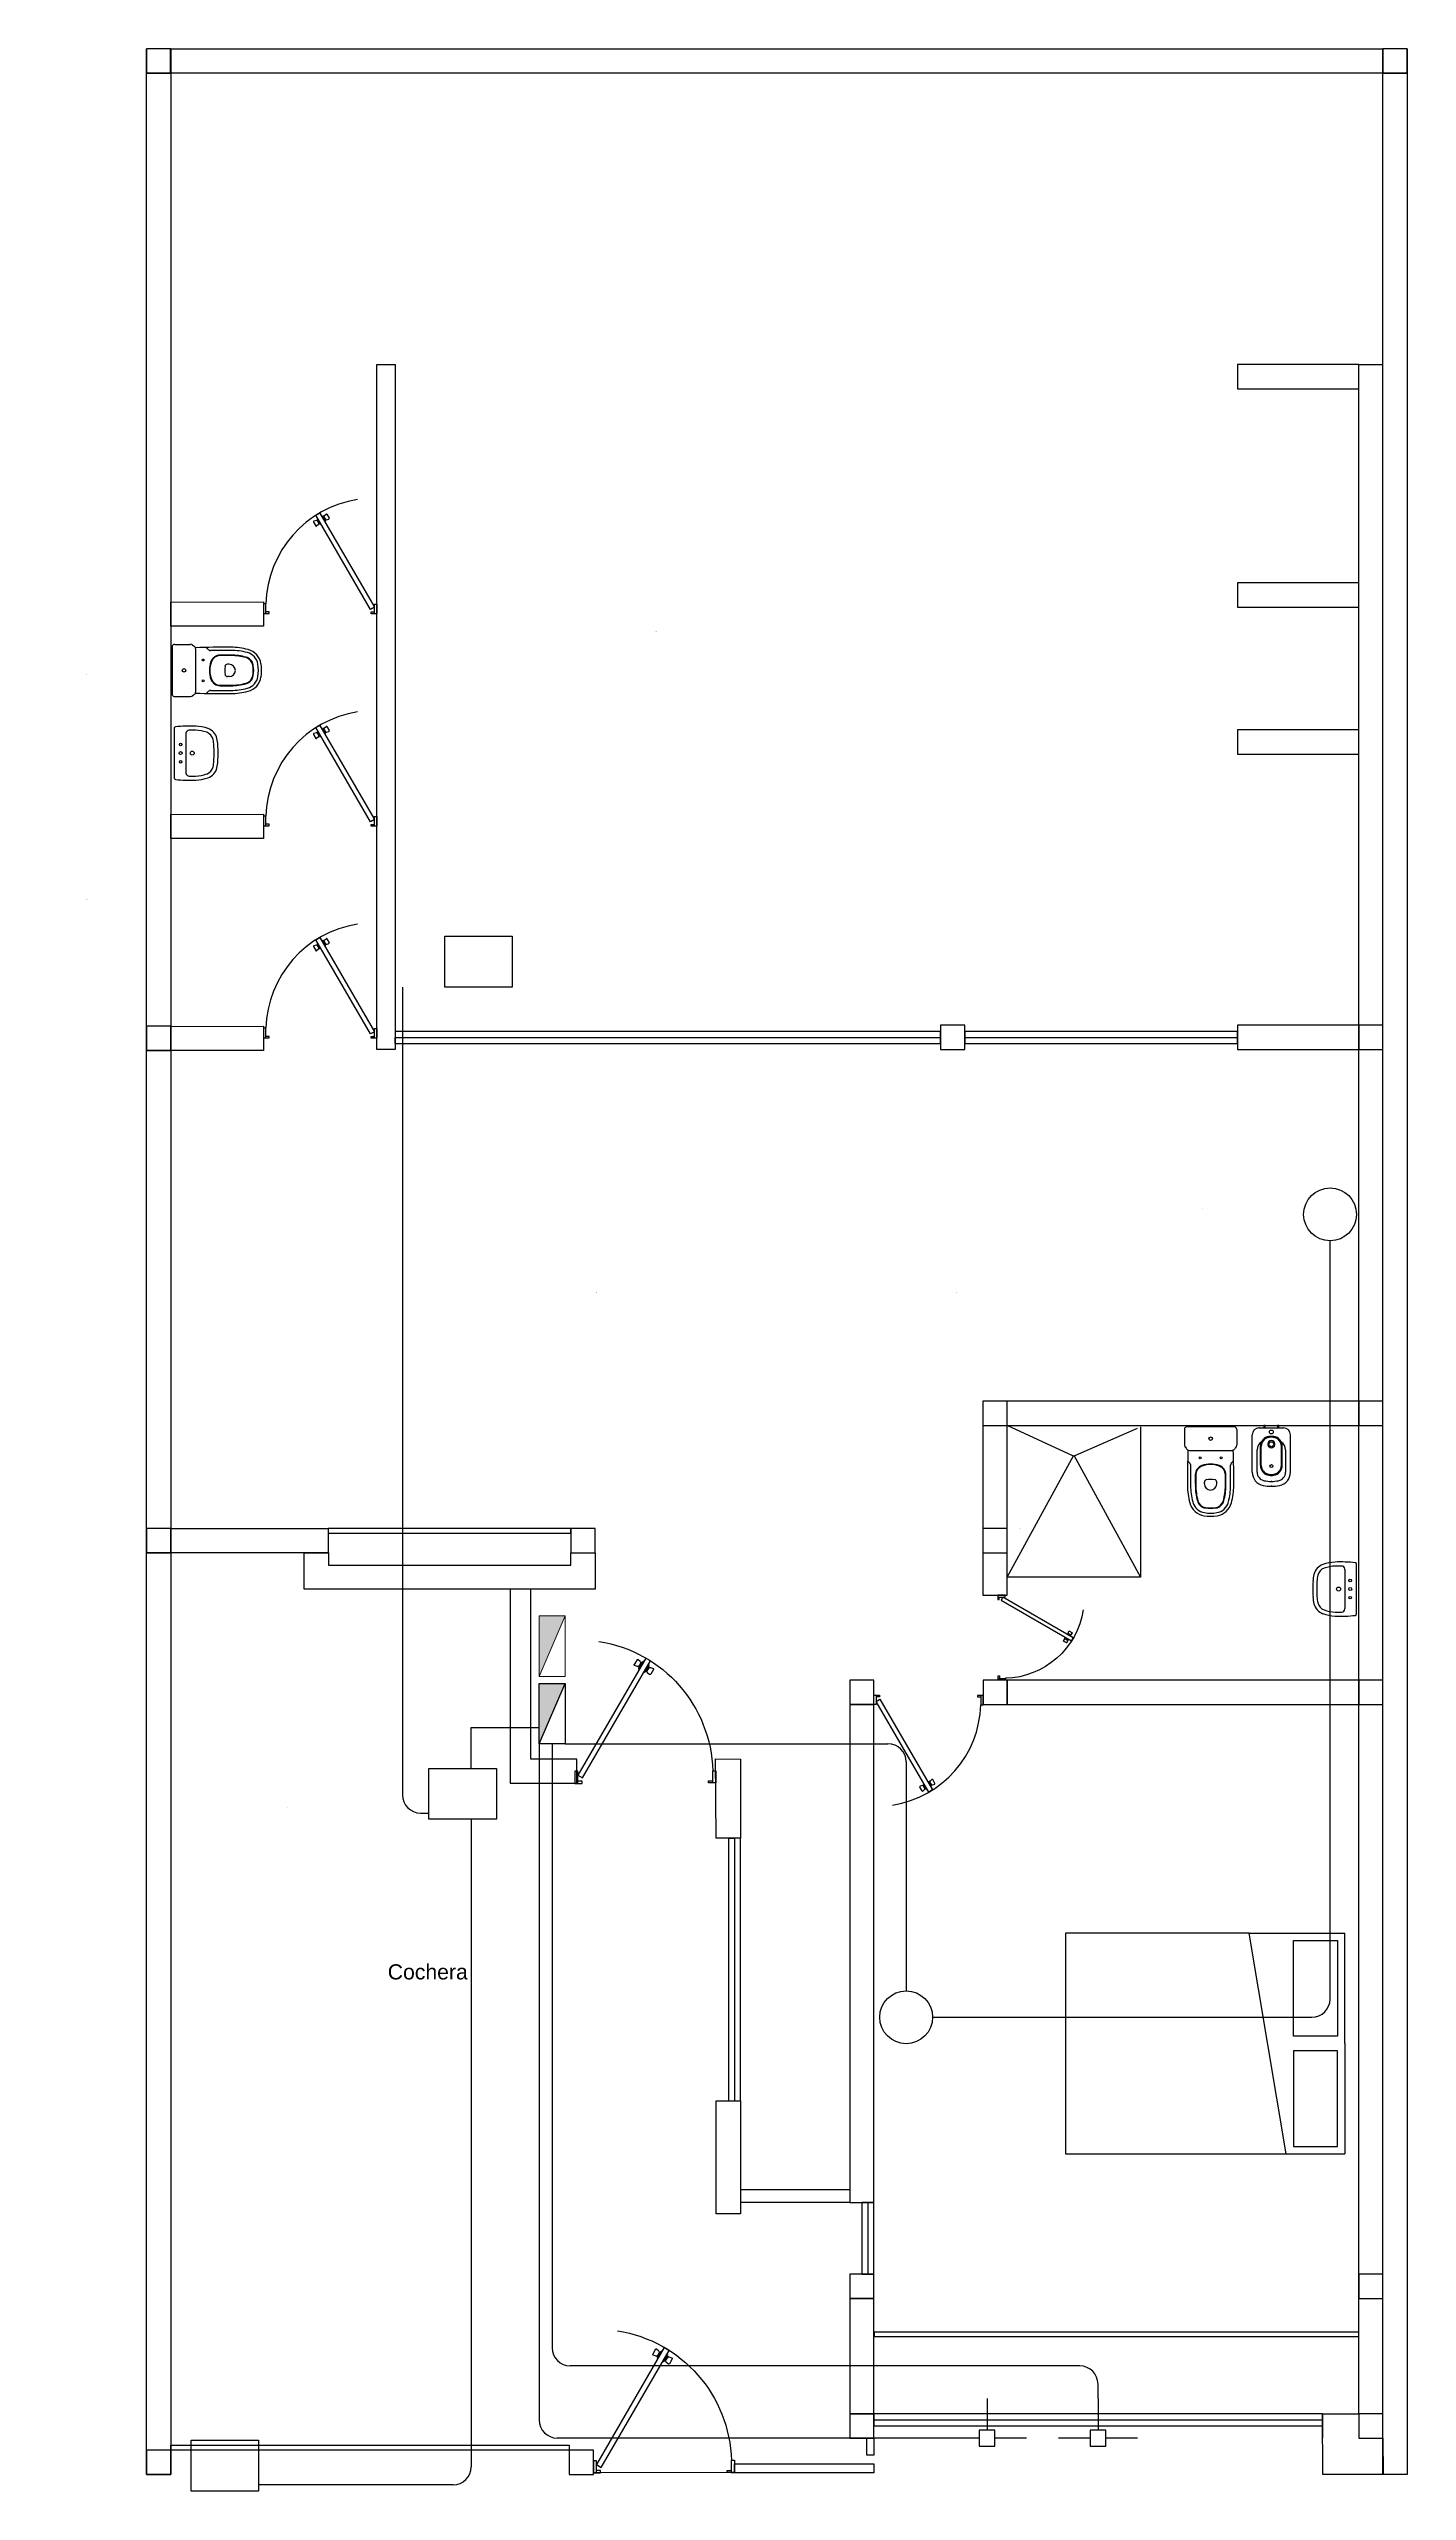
# Model space of a CAD drawing. Header units: millimetres. Extents: x 8199 to 54578, y -26210 to 18307.
# Drawn here: x 43373 to 54578, y -1831 to 18307 of the extents above; entities that cross this region are included whole.
import ezdxf

# ---------------------------------------------------------------- set-up
doc = ezdxf.new("R2010")
doc.units = ezdxf.units.MM
doc.header["$MEASUREMENT"] = 0
doc.layers.add('Aberturas', color=8, linetype='Continuous', plot=False, transparency=0.6)
doc.layers.add('Columnas', color=8, linetype='Continuous', plot=False, transparency=0.6)
doc.layers.add('AR-EQUIPAMIENTO', color=253, linetype='Continuous', transparency=0.7)
for name, color, linetype in [('AR-TEXTO1', 253, 'Continuous'), ('Corrientes débiles', 4, 'Continuous'), ('Paredes', 8, 'Continuous')]:
    doc.layers.add(name, color=color, linetype=linetype)
doc.layers.add('ELECT-CAÑERIA-TOMAS', color=220, linetype='Continuous', lineweight=20)
doc.layers.add('ELECT-FUERZA-MOTRIZ', color=170, linetype='Continuous', lineweight=20)
doc.styles.add('Annotative', font='arial.ttf')
doc.styles.get("Standard").update_dxf_attribs({"font": 'arial.ttf'})
doc.dimstyles.get("Standard").update_dxf_attribs({"dimtxt": 0.18, "dimasz": 0.18, "dimexe": 0.18, "dimexo": 0.0625, "dimgap": 0.09, "dimtad": 0, "dimtih": 1, "dimtoh": 1, "dimdec": 4, "dimzin": 0, "dimdsep": 46, "dimtxsty": 'Standard', "dimcen": 0.09, "dimadec": 0, "dimazin": 0, "dimtfac": 1, "dimtdec": 4, "dimtofl": 0, "dimtmove": 0, "dimatfit": 3, "dimfxl": 1, "dimtolj": 1, "dimtzin": 0, "dimarcsym": 0})

# ---------------------------------------------------------------- blocks, each defined once
blk = doc.blocks.new('PUERTA 700mm')
for p, q in [((-60, 0), (0, 0)), ((-60, -15), (-60, 0)), ((0, 0), (0, -15)), ((-621, -352), (-41, -15)), ((-27, -39), (-607, -376)), ((0, -15), (-60, -15)), ((-41, -15), (-27, -39)), ((-11, -36), (-11, -15)), ((0, -36), (-11, -36)), ((0, -15), (0, -36)), ((-607, -376), (-621, -352)), ((-604, -325), (-614, -313)), ((-613, -309), (-589, -295)), ((-604, -342), (-604, -340)), ((-569, -318), (-602, -337)), ((-600, -329), (-578, -316)), ((-598, -335), (-600, -331)), ((-573, -320), (-598, -335)), ((-582, -319), (-595, -326)), ((-552, -348), (-585, -367)), ((-579, -311), (-584, -296)), ((-556, -351), (-581, -365)), ((-576, -369), (-555, -356)), ((-575, -317), (-573, -320)), ((-559, -359), (-572, -367)), ((-564, -319), (-566, -318)), ((-554, -354), (-556, -351)), ((-550, -343), (-550, -345)), ((-550, -360), (-540, -372)), ((-590, -366), (-588, -368)), ((-581, -365), (-579, -368)), ((-575, -375), (-570, -390)), ((-565, -391), (-541, -377)), ((-2, -685), (-62, -685)), ((-62, -685), (-62, -700)), ((-62, -700), (-2, -700)), ((-2, -664), (-12, -664)), ((-12, -664), (-12, -685)), ((-2, -685), (-2, -664)), ((-2, -700), (-2, -685))]:
    blk.add_line(p, q)
for centre, radius, start, end in [((-44, -17), 668, 188.8466, 268.4867), ((-611, -312), 3.5, 120.1262, 210.1262), ((-599, -320), 7, 221.6775, 300.1262), ((-601, -340), 3.5, 120.1262, 179.1377), ((-599, -331), 1.75, 120.1262, 210.1262), ((-587, -298), 3.5, 30.1262, 120.1262), ((-586, -313), 7, 300.1262, 18.5749), ((-577, -318), 1.75, 30.1262, 120.1262), ((-568, -321), 3.5, 61.1147, 120.1262), ((-555, -365), 7, 41.6775, 120.1262), ((-555, -355), 1.75, 300.1262, 30.1262), ((-554, -345), 3.5, 300.1262, 359.1377), ((-586, -364), 3.5, 241.1147, 300.1262), ((-577, -368), 1.75, 210.1262, 300.1262), ((-568, -373), 7, 120.1262, 198.5749), ((-567, -388), 3.5, 210.1262, 300.1262), ((-543, -374), 3.5, 300.1262, 30.1262)]:
    blk.add_arc(centre, radius, start, end)
blk = doc.blocks.new('*D50')
at = {"layer": 'Defpoints', "color": 0, "transparency": 16777216}
for p in [(44178, 5906), (44178, 5906), (44179, -1693)]:
    blk.add_point(p, dxfattribs=at)
at = {"layer": 'Paredes', "color": 0, "lineweight": -2, "transparency": 16777216}
for p, q in [((44178, 5906), (44178, 5906)), ((44178, 5906), (44178, 5906)), ((44179, -1692), (44179, 5906)), ((44179, 5906), (44180, 5906))]:
    blk.add_line(p, q, dxfattribs=at)
at = {"layer": 'Paredes', "color": 0, "transparency": 16777216}
for points in [[(44178, 5906), (44178, 5906), (44178, 5906)], [(44179, 5906), (44179, 5906), (44179, 5906)]]:
    blk.add_solid(points, dxfattribs=at)
at = {"layer": 'Paredes', "color": 0, "transparency": 16777216, "insert": (44179, 5906), "char_height": 0.18, "attachment_point": 5}
blk.add_mtext('\\A1;1.0435', dxfattribs=at)
blk = doc.blocks.new('Inodoro')
for p, q in [((151, 0), (-151, 0)), ((-160, -15), (-160, -113)), ((-154, -125), (-150, -130)), ((-131, -144), (131, -144)), ((154, -125), (150, -130)), ((160, -15), (160, -113)), ((-127, -223), (-141, -209)), ((127, -223), (141, -209)), ((-38, -350), (-38, -339)), ((38, -350), (38, -339))]:
    blk.add_line(p, q)
for centre, radius in [((0, -72), 10.8), ((0, -72), 10.8), ((-64, -189), 6), ((64, -189), 6)]:
    blk.add_circle(centre, radius)
for centre, radius, start, end in [((-144, -15), 16, 114.3099, 180), ((-145, -113), 15.2, 180, 235.0628), ((-131, -124), 20, 196.2152, 246.6224), ((4258, -306), 4400, 177.8638, 180.7095), ((-131, -124), 20, 246.6224, 270), ((131, -124), 20, 270, 293.3776), ((131, -124), 20, 293.3776, 343.7848), ((-4258, -306), 4400, 359.2905, 2.1362), ((144, -15), 16, 0, 65.6901), ((145, -113), 15.2, 304.9372, 0), ((-138, -235), 16, 359.0636, 45), ((4258, -306), 4381, 179.0636, 180.7095), ((-34, -294), 60, 109.984, 179.8352), ((4258, -306), 4352, 179.8352, 180.7095), ((-34, -294), 56.8, 109.984, 179.8352), ((4258, -306), 4349, 179.8352, 180.7095), ((0, -388), 160, 70.016, 109.984), ((0, -388), 157, 70.016, 109.984), ((34, -294), 56.8, 0.1648, 70.016), ((34, -294), 60, 0.1648, 70.016), ((-4258, -306), 4349, 359.2905, 0.1648), ((-4258, -306), 4352, 359.2905, 0.1648), ((138, -235), 16, 135, 180.9364), ((-4258, -306), 4381, 359.2905, 0.9364), ((298, -355), 440, 180.7095, 194.5395), ((298, -355), 421, 180.7095, 194.5395), ((298, -355), 392, 180.7095, 194.5395), ((298, -355), 389, 180.7095, 194.5395), ((-22, -339), 16, 99.7151, 180), ((0, -350), 37.6, 180, 270), ((0, -466), 144, 80.2849, 99.7151), ((0, -350), 37.6, 270, 0), ((22, -339), 16, 0, 80.2849), ((-298, -355), 389, 345.4605, 359.2905), ((-298, -355), 392, 345.4605, 359.2905), ((-298, -355), 421, 345.4605, 359.2905), ((-298, -355), 440, 345.4605, 359.2905), ((-24, -439), 107, 194.5395, 261.1838), ((-24, -439), 88, 194.5395, 261.1838), ((-24, -439), 59.2, 194.5395, 261.1838), ((-24, -439), 56, 194.5395, 261.1838), ((0, -284), 264, 261.1838, 278.8162), ((0, -284), 245, 261.1838, 278.8162), ((0, -284), 213, 261.1838, 278.8162), ((0, -284), 216, 261.1838, 278.8162), ((24, -439), 56, 278.8162, 345.4605), ((24, -439), 59.2, 278.8162, 345.4605), ((24, -439), 88, 278.8162, 345.4605), ((24, -439), 107, 278.8162, 345.4605)]:
    blk.add_arc(centre, radius, start, end)
blk = doc.blocks.new('Videt')
for p, q in [((-0.427, 0), (-0.427, 0)), ((-0.405, 0.175), (-0.229, 0.175)), ((-0.405, 0.13), (-0.2, 0.13)), ((-0.344, 0.1), (-0.169, 0.1)), ((-0.229, 0.175), (-0.065, 0.175)), ((0, 0.11), (0, -0.11)), ((-0.2, -0.13), (-0.405, -0.13)), ((-0.405, -0.175), (-0.065, -0.175)), ((-0.344, -0.1), (-0.169, -0.1))]:
    blk.add_line(p, q)
at = {"color": 252}
for p, q in [((-0.344, 0.092), (-0.169, 0.092)), ((-0.344, -0.092), (-0.169, -0.092))]:
    blk.add_line(p, q, dxfattribs=at)
for points in [[(0, 0.07), (0, 0.055), (0.02, 0.055), (0.02, 0.07)], [(0, -0.055), (0, -0.07), (0.02, -0.07), (0.02, -0.055)]]:
    blk.add_lwpolyline(points, close=True)
for centre, radius in [((-0.35, 0), 0.013), ((-0.038, 0), 0.0175)]:
    blk.add_circle(centre, radius)
blk.add_circle((-0.15, 0), 0.0225, dxfattribs=at)
for centre, radius, start, end in [((-0.158, 0), 0.377, 168.5558, 191.4442), ((-0.405, 0.05), 0.125, 90, 168.5558), ((-0.158, 0), 0.332, 168.5558, 191.4442), ((-0.405, 0.05), 0.08, 90, 168.5558), ((-0.27, 0), 0.165, 172.3377, 180), ((-0.27, 0), 0.165, 180, 187.6623), ((-0.344, 0.01), 0.09, 90, 172.3377), ((-0.2, 0.05), 0.08, 31.8445, 90), ((-0.15, 0), 0.0325, 22.6199, 337.3801), ((-0.169, 0.01), 0.09, 7.6623, 90), ((-0.15, 0), 0.0325, 337.3801, 22.6199), ((-0.243, 0), 0.165, 0, 7.6623), ((-0.243, 0), 0.165, 352.3377, 0), ((-0.065, 0.11), 0.065, 0, 90), ((-0.405, -0.05), 0.125, 191.4442, 270), ((-0.405, -0.05), 0.08, 191.4442, 270), ((-0.344, -0.01), 0.09, 187.6623, 270), ((-0.2, -0.05), 0.08, 270, 328.1555), ((-0.169, -0.01), 0.09, 270, 352.3377), ((-0.065, -0.11), 0.065, 270, 0)]:
    blk.add_arc(centre, radius, start, end)
for centre, radius, start, end in [((-0.27, 0), 0.157, 172.3377, 180), ((-0.27, 0), 0.157, 180, 187.6623), ((-0.344, 0.01), 0.082, 90, 172.3377), ((-0.169, 0.01), 0.082, 7.6623, 90), ((-0.243, 0), 0.157, 0, 7.6623), ((-0.243, 0), 0.157, 352.3377, 0), ((-0.344, -0.01), 0.082, 187.6623, 270), ((-0.169, -0.01), 0.082, 270, 352.3377)]:
    blk.add_arc(centre, radius, start, end, dxfattribs=at)
for p in [(-0.535, 0), (-0.49, 0), (0, 0.11)]:
    blk.add_point(p)
blk = doc.blocks.new('Bacha')
for p, q in [((237, 0), (-237, 0)), ((-165, 104), (165, 104))]:
    blk.add_line(p, q)
for centre, radius in [((-80, 56), 12), ((0, 164), 18.4), ((0, 56), 14), ((80, 56), 12)]:
    blk.add_circle(centre, radius)
for centre, radius, start, end in [((149, 178), 400, 160.6594, 177.307), ((-108, 268), 128, 102.5571, 160.6594), ((149, 178), 363, 160.6594, 177.307), ((-108, 268), 91.2, 102.5571, 160.6594), ((-49, 3), 400, 93.5018, 102.5571), ((-49, 3), 363, 93.5018, 102.5571), ((0, -796), 1200, 86.4982, 93.5018), ((0, -796), 1163, 86.4982, 93.5018), ((49, 3), 363, 77.4429, 86.4982), ((49, 3), 400, 77.4429, 86.4982), ((108, 268), 91.2, 19.3406, 77.4429), ((108, 268), 128, 19.3406, 77.4429), ((-149, 178), 363, 2.693, 19.3406), ((-149, 178), 400, 2.693, 19.3406), ((948, 140), 1200, 177.307, 186.3738), ((-237, 8), 8, 186.3738, 270), ((949, 177), 1163, 179.102, 181.9766), ((-182, 137), 32, 180.3005, 264.4063), ((-165, 304), 200, 264.4063, 270), ((165, 304), 200, 270, 275.5937), ((182, 137), 32, 275.5937, 359.6995), ((-949, 177), 1163, 358.0234, 0.898), ((237, 8), 8, 270, 353.6262), ((-948, 140), 1200, 353.6262, 2.693)]:
    blk.add_arc(centre, radius, start, end)
blk = doc.blocks.new('cama 2 plazas')
for points in [[(-1.275, -0.75), (-1.275, 0)], [(-0.625, 0), (0.625, 0), (0.625, -1.5), (-1.275, -1.5)], [(-0.625, 0), (-1.275, 0)], [(-0.875, -1.5), (-0.625, 0)], [(-1.275, -0.75), (-1.275, -1.5)], [(-1.275, -1.5), (-1.275, -1.5)]]:
    blk.add_lwpolyline(points)
for points in [[(-1.225, -0.7), (-0.925, -0.7), (-0.925, -0.05), (-1.225, -0.05)], [(-1.225, -0.8), (-0.925, -0.8), (-0.925, -1.45), (-1.225, -1.45)]]:
    blk.add_lwpolyline(points, close=True)
blk = doc.blocks.new('Tablero Seccional')
h = blk.add_hatch(color=256)
h.dxf.hatch_style = 1
h.paths.add_polyline_path([(0, -87.5), (112.5, 175), (0, 175)])
blk.add_line((0, -87.5), (112.5, 175))
blk.add_lwpolyline([(0, -87.5), (0, 175), (112.5, 175), (112.5, -87.5), (0, -87.5)])
blk = doc.blocks.new('CT')
at = {"layer": 'Corrientes débiles'}
h = blk.add_hatch(color=256, dxfattribs=at)
h.dxf.hatch_style = 1
h.paths.add_polyline_path([(0, 0), (214, 498), (0, 498)])
blk.add_line((0, 0), (214, 498), dxfattribs=at)
blk.add_lwpolyline([(0, 0), (0, 498), (214, 498), (214, 0), (0, 0)], dxfattribs=at)
blk = doc.blocks.new('Television')
at = {"layer": 'Corrientes débiles'}
blk.add_circle((0, 0), 218, dxfattribs=at)
at = {"layer": 'Corrientes débiles', "insert": (-1062, 48), "char_height": 2.5, "width": 3040.3, "attachment_point": 1, "style": 'Annotative'}
blk.add_mtext('\\pt230;TV/D', dxfattribs=at)
blk = doc.blocks.new('Caja de derivación')
for p, q in [((-0.625, 3.875), (-0.625, 2.375)), ((-2.5, 2), (-1, 2)), ((-0.25, 2), (1.25, 2))]:
    blk.add_line(p, q)
blk.add_lwpolyline([(-1, 2.375), (-0.25, 2.375), (-0.25, 1.625), (-1, 1.625)], close=True)
blk = doc.blocks.new('Camara')
at = {"layer": 'Corrientes débiles'}
blk.add_lwpolyline([(112, 369), (669, 369), (669, -51), (112, -51)], close=True, dxfattribs=at)
at = {"layer": 'Corrientes débiles', "insert": (-1062, 48), "char_height": 2, "width": 3040.3, "attachment_point": 1, "style": 'Annotative'}
blk.add_mtext('\\pt184;Ca/Al', dxfattribs=at)

msp = doc.modelspace()

# ---------------------------------------------------------------- linework, layer by layer
at = {"layer": 'Aberturas'}
for points in [[(46229.07904, 10105.82438), (50728.86807, 10105.82438), (50728.86807, 10206.00756), (46229.07904, 10206.00756), (46229.07904, 10105.82438), (46229.07904, 10155.91597), (50728.86807, 10155.91597)], [(50927.82459, 10105.82438), (53178.41902, 10105.82438), (53178.41902, 10206.00756), (50927.82459, 10206.00756), (50927.82459, 10105.82438), (50927.82459, 10155.91597), (53178.41902, 10155.91597)], [(48979.18953, 3553.69004), (48979.18953, 1386.34578), (49079.37271, 1386.34578), (49079.37271, 3553.69004), (48979.18953, 3553.69004), (49029.28112, 3553.69004), (49029.28112, 1386.34578)], [(50078.37982, 549.60452), (50078.37982, -43.03555), (50178.563, -43.03555), (50178.563, 549.60452), (50078.37982, 549.60452), (50128.47141, 549.60452), (50128.47141, -43.03555)], [(50178.563, -1293.21303), (53878.5792, -1293.21303), (53878.5792, -1193.02985), (50178.563, -1193.02985), (50178.563, -1293.21303), (50178.563, -1243.12144), (53878.5792, -1243.12144)]]:
    msp.add_lwpolyline(points, dxfattribs=at)
at = {"layer": 'Columnas'}
for p, q in [((44378.16385, 18307.46909), (44378.16385, -1692.53091)), ((44377.12037, 18107.10273), (44177.12037, 18107.10273)), ((54577.12037, 18107.10273), (54377.12037, 18107.10273)), ((44378.16385, 10047.26379), (44178.16385, 10047.26379)), ((47878.94076, 6105.88248), (47678.94076, 6105.88248)), ((47678.94076, 6105.88248), (47678.94076, 5905.88248)), ((47878.94076, 5905.88248), (47878.94076, 6105.88248)), ((44378.16385, 5905.88248), (44178.16385, 5905.88248)), ((47678.94076, 5905.88248), (47878.94076, 5905.88248)), ((49028.5787, -1679.83241), (47864.8362, -1676.86888)), ((49028.5787, -1679.83241), (49001.01856, -1679.76222))]:
    msp.add_line(p, q, dxfattribs=at)
for points in [[(44178.16385, 18107.10273), (44377.12037, 18107.10273), (44377.12037, 18307.46909), (44178.16385, 18307.46909)], [(54378.16385, 18107.10273), (54577.12037, 18107.10273), (54577.12037, 18307.46909), (54378.16385, 18307.46909)], [(44179.20733, 10047.26379), (44378.16385, 10047.26379), (44378.16385, 10247.63015), (44179.20733, 10247.63015)], [(50728.86807, 10055.7328), (50927.82459, 10055.7328), (50927.82459, 10256.09915), (50728.86807, 10256.09915)], [(54178.85097, 10055.7328), (54377.80749, 10055.7328), (54377.80749, 10256.09915), (54178.85097, 10256.09915)], [(51078.80677, 6955.6886), (51277.7633, 6955.6886), (51277.7633, 7156.05496), (51078.80677, 7156.05496)], [(54178.85097, 6955.6886), (54377.80749, 6955.6886), (54377.80749, 7156.05496), (54178.85097, 7156.05496)], [(44179.20733, 5905.88248), (44378.16385, 5905.88248), (44378.16385, 6106.24883), (44179.20733, 6106.24883)], [(51078.80677, 5905.88248), (51277.7633, 5905.88248), (51277.7633, 6106.24883), (51078.80677, 6106.24883)], [(49979.60648, 4655.71), (50178.563, 4655.71), (50178.563, 4856.07635), (49979.60648, 4856.07635)], [(51080.21661, 4655.71), (51279.17313, 4655.71), (51279.17313, 4856.07635), (51080.21661, 4856.07635)], [(54178.85097, 4655.71), (54377.80749, 4655.71), (54377.80749, 4856.07635), (54178.85097, 4856.07635)], [(49979.60648, -243.40191), (50178.563, -243.40191), (50178.563, -43.03555), (49979.60648, -43.03555)], [(54178.85097, -243.40191), (54377.80749, -243.40191), (54377.80749, -43.03555), (54178.85097, -43.03555)], [(49979.60648, -1393.39621), (50178.563, -1393.39621), (50178.563, -1193.02985), (49979.60648, -1193.02985)], [(54178.85097, -1393.39621), (54377.80749, -1393.39621), (54377.80749, -1193.02985), (54178.85097, -1193.02985)], [(44179.20733, -1692.53091), (44378.16385, -1692.53091), (44378.16385, -1492.16455), (44179.20733, -1492.16455)], [(47665.8759, -1692.53091), (47864.83242, -1692.53091), (47864.83242, -1492.16455), (47665.8759, -1492.16455)], [(49028.5787, -1606.46107), (50178.563, -1606.46107), (50178.563, -1679.83241), (49028.5787, -1679.83241)]]:
    msp.add_lwpolyline(points, close=True, dxfattribs=at)
msp.add_lwpolyline([(44378.16385, -1492.16455), (44378.16385, -1451.24938), (47665.8759, -1451.24938), (47665.8759, -1492.16455), (44378.16385, -1492.16455)], dxfattribs=at)
at = {"layer": 'Corrientes débiles'}
for p, q in [((46289.11097, 10569.66121), (46289.11097, 3910.08077)), ((53941.91997, 2226.39109), (53941.91997, 8479.3925)), ((46857.76828, 4129.29208), (46857.76828, 4465.4979)), ((46857.76828, 4465.4979), (47417.38137, 4465.4979)), ((47417.38137, 4331.73329), (47417.38137, -1243.39621)), ((47524.19994, 4331.73329), (47524.19994, -648.68402)), ((47631.01851, 4331.73329), (50294.84603, 4331.73329)), ((50444.84603, 4181.73329), (50444.84603, 2294.03196)), ((46439.11097, 3760.08077), (46508.57888, 3760.08077)), ((46857.76828, 3709.05932), (46857.76828, -1630.15489)), ((50662.4869, 2076.39109), (53791.91997, 2076.39109)), ((51877.84567, -798.68402), (47674.19994, -798.68402)), ((52027.84567, -1066.89074), (52027.84567, -948.68402)), ((50785.49443, -1393.39621), (47567.38137, -1393.39621)), ((46707.76828, -1780.15489), (45103.66635, -1780.15489))]:
    msp.add_line(p, q, dxfattribs=at)
for centre, start, end in [((50294.84603, 4181.73329), 0, 90), ((46439.11097, 3910.08077), 180, 270), ((53791.91997, 2226.39109), 270, 360), ((47674.19994, -648.68402), 180, 270), ((51877.84567, -948.68402), 0, 90), ((47567.38137, -1243.39621), 180, 270), ((46707.76828, -1630.15489), 270, 0)]:
    msp.add_arc(centre, 150, start, end, dxfattribs=at)
at = {"layer": 'Paredes'}
for p, q in [((44178.16385, -1692.53091), (44178.16385, 18307.46909)), ((44378.16385, 18307.46909), (44178.16385, 18307.46909)), ((44377.12037, 18307.46909), (54378.16385, 18307.46909)), ((44377.12037, 18107.10273), (44378.16385, 18307.46909)), ((54378.16385, -1692.53091), (54378.16385, 18307.46909)), ((54578.16385, 18307.46909), (54378.16385, 18307.46909)), ((54378.16385, 18307.46909), (54378.16385, 18107.10273)), ((54578.16385, 18307.46909), (54578.16385, -1692.53091)), ((54378.16385, 18107.10273), (44377.12037, 18107.10273)), ((54178.85097, -1193.02985), (54178.85097, 15705.50612)), ((54178.85097, 15705.50612), (54378.16385, 15705.50612)), ((51825.23869, 6703.1184), (51279.17313, 6955.6886)), ((51825.23869, 6703.1184), (52354.37626, 6933.11126)), ((52378.36343, 6944.39993), (52378.36343, 5705.51612)), ((51279.17313, 5705.51612), (51829.47819, 6710.16757)), ((51829.47819, 6710.16757), (52378.36343, 5705.51612)), ((52378.36343, 5705.51612), (51279.17313, 5705.51612)), ((50119.3, -1393.39621), (50178.563, -1393.39621)), ((50119.3, -1534.49956), (50119.3, -1393.39621)), ((50178.563, -1393.39621), (50178.563, -1534.49956)), ((50178.563, -1534.49956), (50119.3, -1534.49956)), ((44378.16385, -1692.53091), (44178.16385, -1692.53091)), ((54578.16385, -1692.53091), (54378.16385, -1692.53091))]:
    msp.add_line(p, q, dxfattribs=at)
for points in [[(46079.51669, 15705.50612), (46229.07904, 15705.50612), (46229.07904, 10055.7328), (46079.51669, 10055.7328), (46079.51669, 15705.50612)], [(54178.85097, 15705.50612), (53178.41902, 15705.50612), (53178.41902, 15505.13977), (54178.85097, 15505.13977), (54178.85097, 15705.50612)], [(54178.85097, 13905.02858), (53178.41902, 13905.02858), (53178.41902, 13704.66222), (54178.85097, 13704.66222), (54178.85097, 13905.02858)], [(44378.16385, 13745.58739), (45142.94361, 13746.99723), (45142.94361, 13548.0407), (44378.16385, 13548.0407), (44378.16385, 13745.58739)], [(54178.85097, 12692.99659), (53178.41902, 12692.99659), (53178.41902, 12492.63023), (54178.85097, 12492.63023), (54178.85097, 12692.99659)], [(44378.16385, 11994.49402), (45142.94361, 11995.90386), (45142.94361, 11796.94733), (44378.16385, 11796.94733), (44378.16385, 11994.49402)], [(44378.16385, 10246.92523), (45142.94361, 10248.33507), (45142.94361, 10047.26379), (44378.16385, 10047.26379), (44378.16385, 10244.81048)], [(54178.85097, 10256.09915), (53178.41902, 10256.09915), (53178.41902, 10055.7328), (54178.85097, 10055.7328), (54178.85097, 10256.09915)], [(54178.85097, 7156.05496), (51078.80677, 7156.05496), (51078.80677, 5555.94377), (51279.17313, 5555.94377), (51279.17313, 6955.6886), (54178.85097, 6955.6886), (54178.85097, 7156.05496)], [(44378.16385, 6106.24883), (45678.09686, 6106.24883), (45678.09686, 5905.88248), (44378.16385, 5905.88248), (44378.16385, 6096.37)], [(45678.09686, 6105.88248), (45678.09686, 6069.18681), (47678.94076, 6069.18681), (47678.94076, 6105.88248), (45678.09686, 6105.88248)], [(47179.06334, 5605.33794), (45480.18381, 5605.33794), (45480.18381, 5905.88248), (45679.14033, 5905.88248), (45679.14033, 5805.7043), (47679.98423, 5805.7043), (47679.98423, 5905.88248), (47878.94076, 5905.88248), (47878.94076, 5605.33794), (47179.06334, 5605.33794), (47179.06334, 4006.63659), (47729.36841, 4006.63659), (47729.36841, 4205.58311), (47349.8032, 4205.58311), (47349.8032, 5605.33794)], [(54178.85097, 4856.07635), (51279.17313, 4856.07635), (51279.17313, 4655.71), (54178.85097, 4655.71), (54178.85097, 4856.07635)], [(50178.563, 4655.71), (49979.60648, 4655.71), (49979.60648, 549.60452), (50178.563, 549.60452), (50178.563, 4655.71)], [(48873.35702, 4207.00295), (49079.37271, 4205.58311), (49079.37271, 3553.69004), (48879.00635, 3553.69004), (48873.35702, 4207.00295)], [(49079.37271, 656.84186), (49979.60648, 656.84186), (49979.60648, 549.60452), (49079.37271, 549.60452), (49079.37271, 456.47551), (48879.00635, 456.47551), (48879.00635, 1386.34578), (49079.37271, 1386.34578), (49079.37271, 549.60452)], [(49979.60648, -1193.02985), (50178.563, -1193.02985), (50178.563, -243.40191), (49979.60648, -243.40191), (49979.60648, -1193.02985)], [(50179.97284, -519.95927), (50179.97284, -556.65494), (54178.85097, -556.65494), (54178.85097, -519.95927), (50179.97284, -519.95927)], [(53878.29643, -1193.02985), (54178.85097, -1193.02985), (54178.85097, -1393.39621), (54376.38766, -1393.39621), (54379.21733, -1692.53091), (53881.1161, -1692.53091), (53878.29643, -1193.02985), (53878.29643, -1193.02985), (53878.74406, -1372.50881), (53878.29643, -1393.39621)]]:
    msp.add_lwpolyline(points, dxfattribs=at)

# ---------------------------------------------------------------- block references
at = {"layer": 'Aberturas'}
for p, xscale, yscale, zscale, rotation in [((46079.51365, 13649.36711), 1.337904416826023, 1.337904416826023, 1.337904416826023, 270), ((46079.51365, 11898.27374), 1.337904416826023, 1.337904416826023, 1.337904416826023, 270), ((46079.51365, 10148.5902), 1.337904416826023, 1.337904416826023, 1.337904416826023, 270), ((47711.3586, 4005.30944), -1.662423692601597, 1.662423692601597, 1.662423692601597, 90), ((50178.56593, 4732.99086), 1.288021576247387, 1.288021576247387, 1.288021576247387, 90.00000000000001)]:
    msp.add_blockref('PUERTA 700mm', p, dxfattribs=dict(at, xscale=xscale, yscale=yscale, zscale=zscale, rotation=rotation))
at = {"layer": 'Aberturas', "xscale": -0.9997679008764572, "yscale": 0.9997679008764572, "zscale": 0.9997679008764572}
msp.add_blockref('PUERTA 700mm', (51201.89227, 5555.9415), dxfattribs=at)
at = {"layer": 'AR-EQUIPAMIENTO'}
for name, p, xscale, yscale, zscale, rotation in [('Inodoro', (44390.62276, 13182.2557), 1.343921254130209, 1.343921254130209, 1.343921254130209, 90), ('Bacha', (44410.2189, 12499.99676), 0.8872781536111058, 0.8872781536111058, 0.8872781536111058, 270), ('Videt', (53457.60546, 6936.96865), 901.6158158954761, 901.6158158954761, 901.6158158954761, 90), ('Bacha', (54157.87189, 5607.38018), 0.8872781536111058, 0.8872781536111058, 0.8872781536111058, 90)]:
    msp.add_blockref(name, p, dxfattribs=dict(at, xscale=xscale, yscale=yscale, zscale=zscale, rotation=rotation))
for name, p, xscale, yscale, zscale in [('Inodoro', (52956.56744, 6944.39993), 1.343921254130209, 1.343921254130209, 1.343921254130209), ('cama 2 plazas', (52516.90328, 2771.11826), -1213.390639092717, 1213.390639092717, 1213.390639092717)]:
    msp.add_blockref(name, p, dxfattribs=dict(at, xscale=xscale, yscale=yscale, zscale=zscale))
at = {"layer": 'Columnas', "xscale": -1.662423692601597, "yscale": 1.662423692601597, "zscale": 1.662423692601597, "rotation": 90}
msp.add_blockref('PUERTA 700mm', (47864.8362, -1679.83241), dxfattribs=at)
at = {"layer": 'Corrientes débiles'}
for name, p in [('Camara', (46526.73004, 10620.68265)), ('Television', (53941.91997, 8697.03337)), ('Camara', (46396.29712, 3760.08077)), ('Television', (50444.84603, 2076.39109)), ('Camara', (44434.48583, -1780.15489))]:
    msp.add_blockref(name, p, dxfattribs=at)
at = {"layer": 'Corrientes débiles', "xscale": -174.1362478163792, "yscale": 174.1362478163792, "zscale": 174.1362478163792}
for p in [(51003.16474, -1741.6687), (51919.01052, -1741.6687)]:
    msp.add_blockref('Caja de derivación', p, dxfattribs=at)
at = {"layer": 'ELECT-CAÑERIA-TOMAS'}
msp.add_blockref('CT', (47417.38137, 4331.73329), dxfattribs=at)
at = {"layer": 'ELECT-FUERZA-MOTRIZ', "xscale": 1.898996847333348, "yscale": 1.898996847333348, "zscale": 1.898996847333348}
msp.add_blockref('Tablero Seccional', (47417.38137, 5053.21916), dxfattribs=at)

# ---------------------------------------------------------------- texts
at = {"layer": 'AR-TEXTO1', "char_height": 2.5, "width": 3040.2974379, "attachment_point": 1, "style": 'Annotative'}
for s, insert in [('\\pt230;Tender', (43686.82595, 15229.0551)), ('\\pt230;Quincho', (48375.86199, 13506.99363)), ('\\pt230;Baño', (43680.13182, 13150.146)), ('\\pt230;Lavadero', (43680.13182, 11295.1974)), ('\\pt230;Cocina', (44309.35134, 8512.13605)), ('\\pt230;Comedor', (47883.55116, 8054.60714)), ('\\pt230;Estar', (50856.56619, 8054.60714)), ('\\pt230;Baño', (51380.81654, 6105.57945)), ('\\pt230;Dormitorio', (50625.78624, 1966.78146))]:
    msp.add_mtext(s, dxfattribs=dict(at, insert=insert))
at = {"layer": 'AR-TEXTO1', "insert": (46168.53224, 2513.38386), "char_height": 125, "attachment_point": 1, "style": 'Annotative'}
msp.add_mtext_dynamic_manual_height_columns('Cochera', width=3725.2060677, gutter_width=1, heights=[0], dxfattribs=at)

# ---------------------------------------------------------------- dimensions: what is measured, and where the dimension line sits
at = {"layer": 'Paredes'}
dim = msp.add_linear_dim(base=(44178.16385, 5905.88248), p1=(44179.20733, -1692.53091), p2=(44178.16385, 5905.88248), dimstyle='Standard', dxfattribs=at)
dim.commit()
dim.dimension.update_dxf_attribs({"geometry": '*D50', "text_midpoint": (44178.68559, 5905.88248)})

doc.saveas('drawing.dxf')
